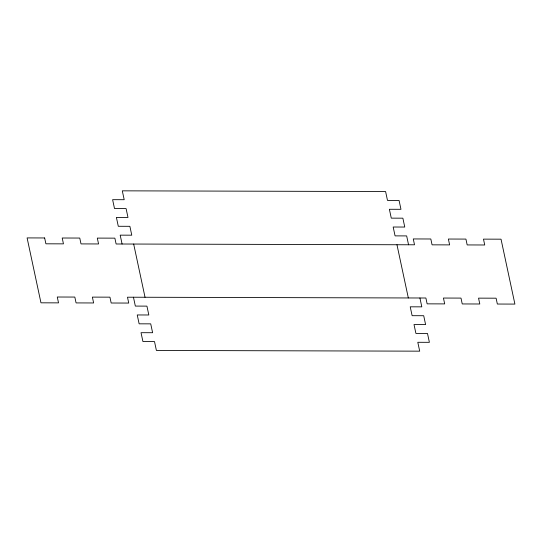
<?xml version="1.0" encoding="UTF-8"?>
<svg xmlns="http://www.w3.org/2000/svg" width="542" height="542" viewBox="0 0 542 542"><rect width="100%" height="100%" fill="white"/><g stroke="black" fill="none" stroke-linecap="round" stroke-linejoin="round"><path stroke-width="0.81" d="M408.553 244.781L406.656 235.912L395.071 235.878L393.174 227.017L404.759 227.044L402.869 218.175L391.283 218.148L389.386 209.28L400.972 209.307L399.075 200.445L387.489 200.411L385.599 191.543L122.302 190.838L124.199 199.707L112.614 199.673L114.504 208.541L126.09 208.575L127.987 217.444L116.401 217.41L118.291 226.278L129.877 226.312L131.774 235.181L120.189 235.147L122.085 244.015M419.914 297.985L421.812 306.853L410.226 306.819L412.123 315.688L423.708 315.722L425.599 324.59L414.013 324.556L415.91 333.425L427.496 333.459L429.386 342.327L417.801 342.293L419.698 351.162L156.401 350.457L154.511 341.589L142.925 341.555L141.028 332.693L152.614 332.72L150.717 323.852L139.131 323.825L137.241 314.956L148.826 314.983L146.929 306.122L135.344 306.088L133.447 297.219M396.968 244.747L408.329 297.958M133.671 244.042L145.032 297.253M44.654 237.958L27.1 237.911L40.968 302.822L58.522 302.87L57.269 297.016L74.823 297.063L76.076 302.917L93.624 302.964L92.377 297.111L109.931 297.158L111.178 303.012L128.732 303.059L127.485 297.206L425.883 298.005L427.137 303.852L444.691 303.899L443.437 298.046L460.991 298.093L462.238 303.947L479.792 303.994L478.545 298.141L496.099 298.188L497.346 304.042L514.9 304.089L501.032 239.178L483.478 239.13L484.731 244.984L467.177 244.937L465.924 239.083L448.376 239.036L449.623 244.889L432.069 244.842L430.822 238.988L413.268 238.941L414.515 244.794L116.117 243.995L114.863 238.148L97.309 238.101L98.563 243.954L81.009 243.907L79.762 238.053L62.208 238.006L63.455 243.859L45.901 243.812L44.654 237.958"/></g></svg>
